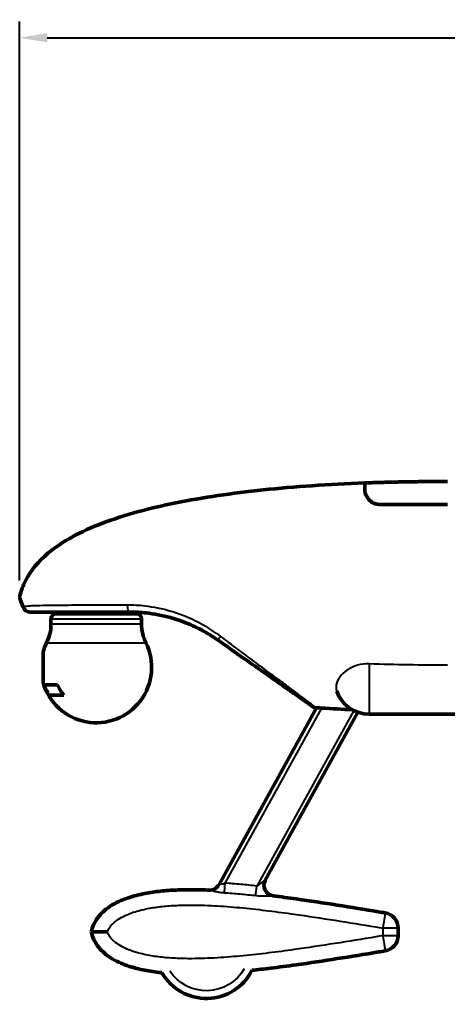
# Model space of a CAD drawing. Header units: inches. Extents: x -35.3 to 25, y 1.9 to 19.6.
# Drawn here: x 9.02 to 12.74, y 8.01 to 16.51 of the extents above; entities that cross this region are included whole.
import ezdxf

# ---------------------------------------------------------------- set-up
doc = ezdxf.new("R2010")
doc.units = ezdxf.units.IN
doc.header["$LTSCALE"] = 0.75
doc.header["$MEASUREMENT"] = 0
for name, color, linetype, lineweight in [('Dimensions', 7, 'Continuous', 25), ('Visible', 7, 'Continuous', 50), ('Visible Narrow', 7, 'Continuous', 25)]:
    doc.layers.add(name, color=color, linetype=linetype, lineweight=lineweight)
doc.styles.get("Standard").update_dxf_attribs({"font": 'arial.ttf'})
doc.dimstyles.get("Standard").update_dxf_attribs({"dimtxt": 0.24, "dimasz": 0.24, "dimexe": 0.14, "dimexo": 0.14, "dimgap": 0.1, "dimtad": 0, "dimtih": 1, "dimtoh": 1, "dimlfac": 0.083333, "dimzin": 12, "dimdsep": 46, "dimtxsty": 'Standard', "dimcen": 0, "dimclrd": 256, "dimclre": 256, "dimclrt": 256, "dimazin": 3, "dimtp": 0.01, "dimtm": 0.01, "dimtfac": 1, "dimtofl": 0, "dimtmove": 0, "dimatfit": 3, "dimfxl": 1, "dimtolj": 1, "dimtzin": 12, "dimarcsym": 1})

# ---------------------------------------------------------------- blocks, each defined once
blk = doc.blocks.new('*D7')
at = {"layer": 'Defpoints', "color": 0, "transparency": 16777216}
for p in [(25.022089, 16.348685), (25.022089, 12.229037), (9.022089, 11.495704)]:
    blk.add_point(p, dxfattribs=at)
at = {"layer": 'Dimensions', "lineweight": -2, "transparency": 16777216}
for p, q in [((9.022089, 11.635704), (9.022089, 16.488685)), ((25.022089, 12.369037), (25.022089, 16.488685)), ((9.262089, 16.348685), (17.264115, 16.348685)), ((24.782089, 16.348685), (17.78286, 16.348685))]:
    blk.add_line(p, q, dxfattribs=at)
at = {"layer": 'Dimensions', "transparency": 16777216}
for points in [[(9.262089, 16.388685), (9.262089, 16.308685), (9.022089, 16.348685)], [(24.782089, 16.388685), (24.782089, 16.308685), (25.022089, 16.348685)]]:
    blk.add_solid(points, dxfattribs=at)
at = {"layer": 'Dimensions', "transparency": 16777216, "insert": (17.523488, 16.348685), "char_height": 0.24, "attachment_point": 5}
blk.add_mtext('\\A1;12', dxfattribs=at)

msp = doc.modelspace()

# ---------------------------------------------------------------- linework, layer by layer
at = {"layer": 'Visible', "extrusion": (-1, 2e-16, 0)}
for p, q in [((9.5028, 11.3461, 0.1859), (9.5028, 11.3624, 0.1859)), ((9.8747, 11.3624, 0.1859), (9.8747, 11.3461, 0.1859)), ((9.2951, 11.3023), (9.2951, 11.2561)), ((10.0825, 11.3023), (10.0825, 11.2561)), ((11.6028, 10.53, 0.01), (10.7552, 8.9961, 0.01)), ((11.1578, 9.0354, 0.01), (11.9628, 10.4922, 0.01)), ((12.061, 10.4757, 0.5307), (15.7554, 10.4757, 0.5307)), ((12.3117, 8.5525, 0.04), (12.3117, 8.6182, 0.04))]:
    msp.add_line(p, q, dxfattribs=at)
at = {"layer": 'Visible', "extrusion": (0, -2e-16, -1)}
for centre, radius, start, end in [((-9.3388, 11.3023), 0.0437, 0, 90), ((-10.0387, 11.3023), 0.0437, 90, 180), ((-8.9342, 11.2561), 0.3609, 180, 206.34942), ((-10.4433, 11.2561), 0.3609, 333.65058, 0), ((-9.6888, 10.8824), 0.4812, 153.65058, 344.17338), ((-9.6888, 10.8824), 0.4812, 15.82662, 26.34942), ((-9.6888, 10.8824, -0.0656), 0.4767, 329.68759, 341.26558), ((-12.061, 10.7757, -0.5307), 0.3, 270, 340.67425), ((-12.1784, 8.5525, -0.04), 0.1333, 180, 260.43887)]:
    msp.add_arc(centre, radius, start, end, dxfattribs=at)
at = {"layer": 'Visible', "extrusion": (-2e-16, -1, 2e-16)}
for centre, radius, start, end in [((9.6888, 0, -11.3461), 0.35, 0, 180), ((9.6888, 0, -10.6418), 0.4167, 132.70888, 170.94055)]:
    msp.add_arc(centre, radius, start, end, dxfattribs=at)
at = {"layer": 'Visible', "extrusion": (1, -2e-16, 0)}
msp.add_arc((10.8824, 0, 9.2258), 0.1312, 0, 180, dxfattribs=at)
at = {"layer": 'Visible', "extrusion": (2e-16, 1, -2e-16)}
msp.add_arc((-9.6888, 0, 10.7293), 0.4562, 8.27005, 42.16351, dxfattribs=at)
at = {"layer": 'Visible'}
for centre, radius, start, end in [((9.6888, 10.8824, 0.3062), 0.3712, 204.36065, 220.40461), ((10.6735, 9.0413, 0.01), 0.0933, 267.57503, 331.07676), ((10.645, 8.4521, 0.0444), 0.4444, 209.84697, 333.19384)]:
    msp.add_arc(centre, radius, start, end, dxfattribs=at)
at = {"layer": 'Visible', "extrusion": (1e-16, -3e-16, -1)}
msp.add_arc((-11.6071, 10.5965), 0.0667, 273.76842, 305, dxfattribs=at)
at = {"layer": 'Visible', "extrusion": (-1.5e-15, 0, -1)}
msp.add_arc((-11.2395, 8.9903, -0.01), 0.0933, 277.13507, 28.92324, dxfattribs=at)
at = {"layer": 'Visible', "extrusion": (0, -3e-16, -1)}
msp.add_arc((-12.1784, 8.6182, -0.04), 0.1333, 99.56113, 180, dxfattribs=at)
at = {"layer": 'Visible', "extrusion": (0.162387, -0.986727, 2e-16)}
msp.add_ellipse((11.653, 10.5382, 0.01), major_axis=(0.0503, 0.0083), ratio=0.785115, start_param=2.997567, end_param=3.141593, dxfattribs=at)
at = {"layer": 'Visible'}
for points, degree, knots in [([(12.0221, 12.4829), (12.0496, 12.4839), (12.1865, 12.4888), (12.327, 12.4924), (12.4713, 12.4947), (12.6196, 12.4957), (12.7403, 12.4957)], 5, [0.8746651, 0.8746651, 0.8746651, 0.8746651, 0.8746651, 0.8746651, 0.9, 1, 1, 1, 1, 1, 1]), ([(12.0221, 12.4829), (11.7054, 12.471), (11.4125, 12.451), (10.8669, 12.394), (10.6139, 12.3571), (10.1469, 12.2629), (9.9327, 12.2056), (9.5554, 12.0626), (9.3927, 11.9769), (9.1869, 11.803), (9.122, 11.7256), (9.0532, 11.5937), (9.0349, 11.546), (9.0221, 11.4957)], 3, [-0.8746651, -0.8746651, -0.8746651, -0.8746651, -0.699732, -0.699732, -0.524799, -0.524799, -0.349866, -0.349866, -0.174933, -0.174933, -0.059873, -0.059873, 0, 0, 0, 0]), ([(12.1554, 12.2957, 0.586), (12.1476, 12.2957, 0.5856), (12.1399, 12.2964, 0.5843), (12.1197, 12.2999, 0.5783), (12.1083, 12.3038, 0.5723), (12.0836, 12.3155, 0.554), (12.0704, 12.3251, 0.5391), (12.043, 12.3536, 0.4912), (12.0319, 12.3742, 0.4541), (12.0232, 12.4078, 0.3791), (12.0221, 12.4191, 0.3504), (12.0221, 12.429, 0.3216)], 3, [-48.281243, -48.281243, -48.281243, -48.281243, -47.319307, -47.319307, -45.661658, -45.661658, -43.245778, -43.245778, -39.673505, -39.673505, -37.564264, -37.564264, -37.564264, -37.564264]), ([(12.1554, 12.2957, 0.586), (12.1476, 12.2957, 0.5856), (12.1399, 12.2964, 0.5843), (12.1197, 12.2999, 0.5783), (12.1083, 12.3038, 0.5723), (12.0836, 12.3155, 0.554), (12.0704, 12.3251, 0.5391), (12.043, 12.3536, 0.4912), (12.0319, 12.3742, 0.4541), (12.0232, 12.4078, 0.3791), (12.0221, 12.4191, 0.3504), (12.0221, 12.429, 0.3216)], 3, [-48.281243, -48.281243, -48.281243, -48.281243, -47.319307, -47.319307, -45.661658, -45.661658, -43.245778, -43.245778, -39.673505, -39.673505, -37.564264, -37.564264, -37.564264, -37.564264]), ([(9.0221, 11.4957), (9.0232, 11.4912, 0), (9.0245, 11.4867, 0.0001), (9.031, 11.463, 0.0008), (9.0395, 11.4357, 0.0019), (9.053, 11.4033, 0.002)], 3, [-4.389009, -4.389009, -4.389009, -4.389009, -3.758303, -3.758303, -1.074436, -1.074436, -1.074436, -1.074436]), ([(9.1145, 11.3624, 0.0017), (9.1145, 11.3624, 0.0017), (9.1144, 11.3624, 0.0017), (9.1139, 11.3624, 0.0017), (9.1134, 11.3624, 0.0017), (9.1123, 11.3624, 0.0017), (9.1117, 11.3624, 0.0017), (9.1101, 11.3625, 0.0017), (9.109, 11.3626, 0.0017), (9.1057, 11.3629, 0.0017), (9.1035, 11.3632, 0.0017), (9.0971, 11.3645, 0.0018), (9.0928, 11.3658, 0.0018), (9.0808, 11.3709, 0.0019), (9.0735, 11.3758, 0.0019), (9.0612, 11.388, 0.0019), (9.0563, 11.3953, 0.002), (9.053, 11.4033, 0.002)], 3, [-1.794379, -1.794379, -1.794379, -1.794379, -1.79188, -1.79188, -1.756671, -1.756671, -1.718954, -1.718954, -1.643522, -1.643522, -1.492637, -1.492637, -1.190688, -1.190688, -0.59534, -0.59534, 0, 0, 0, 0]), ([(9.9767, 11.3624, 0.643), (10.0247, 11.3624, 0.6581), (10.0732, 11.3598, 0.672), (10.1923, 11.3468, 0.7028), (10.2629, 11.3333, 0.7184), (10.3734, 11.3027, 0.7379), (10.4139, 11.2894, 0.7439), (10.5044, 11.2547, 0.7544), (10.5541, 11.2321, 0.7579), (10.6504, 11.1809, 0.7589), (10.6971, 11.1523, 0.7564), (10.7415, 11.1212, 0.7498)], 3, [-19.829008, -19.829008, -19.829008, -19.829008, -16.21705, -16.21705, -10.946348, -10.946348, -7.856699, -7.856699, -3.928352, -3.928352, 0, 0, 0, 0]), ([(11.6476, 10.5284, 0.05), (11.6456, 10.5285, 0.05), (11.6437, 10.5286, 0.0499), (11.6355, 10.5291, 0.0489), (11.6293, 10.5294, 0.0469), (11.6189, 10.5298, 0.041), (11.6146, 10.5299, 0.0374), (11.6082, 10.53, 0.0293), (11.6059, 10.5301, 0.0252), (11.604, 10.5301, 0.0191), (11.6036, 10.5301, 0.0174), (11.6033, 10.5301, 0.0157)], 3, [0.660227, 0.660227, 0.660227, 0.660227, 0.793879, 0.793879, 1.228668, 1.228668, 1.613532, 1.613532, 1.935479, 1.935479, 2.053778, 2.053778, 2.053778, 2.053778]), ([(10.6733, 8.9479, 0.04), (10.6222, 8.9501, 0.04), (10.5708, 8.9514, 0.04), (10.5191, 8.9515, 0.04), (10.4744, 8.9516, 0.04), (10.4296, 8.9509, 0.04), (10.3393, 8.9469, 0.04), (10.294, 8.9437, 0.04), (10.2024, 8.9339, 0.04), (10.1562, 8.9274, 0.04), (10.063, 8.9092, 0.04), (10.0159, 8.8977, 0.04), (9.9523, 8.8765, 0.04), (9.9362, 8.8706, 0.04), (9.8956, 8.8543, 0.04), (9.8711, 8.8431, 0.04), (9.822, 8.8162, 0.04), (9.7972, 8.8006, 0.04), (9.7557, 8.7677, 0.04), (9.7387, 8.7521, 0.04), (9.7145, 8.7251, 0.04), (9.7067, 8.7155, 0.04), (9.6919, 8.695, 0.04), (9.685, 8.6841, 0.04), (9.674, 8.6644, 0.04), (9.6697, 8.6559, 0.04), (9.6567, 8.6269, 0.04), (9.6498, 8.6059, 0.04), (9.645, 8.5854, 0.04)], 3, [37.437401, 37.437401, 37.437401, 37.437401, 40.836887, 40.836887, 40.836887, 43.777327, 43.777327, 46.717767, 46.717767, 49.658207, 49.658207, 52.598643, 52.598643, 53.593335, 53.593335, 55.089937, 55.089937, 56.58654, 56.58654, 57.644443, 57.644443, 58.173393, 58.173393, 58.702342, 58.702342, 59.091284, 59.091284, 59.997175, 59.997175, 59.997175, 59.997175]), ([(12.2005, 8.7497, 0.04), (12.1804, 8.7531, 0.04), (12.1602, 8.7565, 0.04), (12.0215, 8.7797, 0.04), (11.9024, 8.7991, 0.04), (11.6643, 8.8366, 0.04), (11.5453, 8.8546, 0.04), (11.3589, 8.8807, 0.04), (11.2917, 8.8897, 0.04), (11.2242, 8.8981, 0.04)], 3, [2.570678, 2.570678, 2.570678, 2.570678, 3.967595, 3.967595, 12.193017, 12.193017, 20.418443, 20.418443, 25.037608, 25.037608, 25.037608, 25.037608]), ([(9.645, 8.5854, 0.04), (9.6498, 8.5649, 0.04), (9.6567, 8.5438, 0.04), (9.6697, 8.5149, 0.04), (9.674, 8.5064, 0.04), (9.685, 8.4867, 0.04), (9.6919, 8.4758, 0.04), (9.7067, 8.4553, 0.04), (9.7145, 8.4457, 0.04), (9.7387, 8.4186, 0.04), (9.7557, 8.4031, 0.04), (9.7972, 8.3702, 0.04), (9.822, 8.3545, 0.04), (9.8711, 8.3277, 0.04), (9.8956, 8.3165, 0.04), (9.9362, 8.3002, 0.04), (9.9523, 8.2943, 0.04), (10.0159, 8.2731, 0.04), (10.063, 8.2616, 0.04), (10.1562, 8.2434, 0.04), (10.2024, 8.2368, 0.04), (10.252, 8.2316, 0.04), (10.2558, 8.2312, 0.04), (10.2596, 8.2308, 0.04)], 3, [0, 0, 0, 0, 0.905891, 0.905891, 1.294833, 1.294833, 1.823782, 1.823782, 2.352731, 2.352731, 3.410635, 3.410635, 4.907238, 4.907238, 6.40384, 6.40384, 7.398532, 7.398532, 10.338967, 10.338967, 13.279408, 13.279408, 13.523577, 13.523577, 13.523577, 13.523577]), ([(11.0417, 8.2515, 0.04), (11.0956, 8.2573, 0.04), (11.1494, 8.2635, 0.04), (11.2776, 8.2792, 0.04), (11.3518, 8.2891, 0.04), (11.5453, 8.3162, 0.04), (11.6643, 8.3342, 0.04), (11.9024, 8.3716, 0.04), (12.0215, 8.3911, 0.04), (12.1602, 8.4143, 0.04), (12.1804, 8.4177, 0.04), (12.2005, 8.4211, 0.04)], 3, [30.808996, 30.808996, 30.808996, 30.808996, 34.47412, 34.47412, 39.578731, 39.578731, 47.804158, 47.804158, 56.02958, 56.02958, 57.426497, 57.426497, 57.426497, 57.426497])]:
    msp.add_open_spline(points, degree=degree, knots=knots, dxfattribs=at)
at = {"layer": 'Visible', "extrusion": (1, 0, 0)}
msp.add_open_spline([(12.0221, 12.429, 0.3216), (12.0221, 12.4647, 0.2181), (12.0221, 12.4829, 0.1095), (12.0221, 12.4829)], degree=3, dxfattribs=at)
msp.add_open_spline([(12.0221, 12.429, 0.3216), (12.0221, 12.4647, 0.2181), (12.0221, 12.4829, 0.1095), (12.0221, 12.4829)], degree=3, dxfattribs=at)
at = {"layer": 'Visible', "extrusion": (0, 1, 0)}
msp.add_open_spline([(12.7403, 12.2957, 0.6), (12.5459, 12.2957, 0.6), (12.3495, 12.2957, 0.5958), (12.1554, 12.2957, 0.586)], degree=3, dxfattribs=at)
msp.add_open_spline([(12.7403, 12.2957, 0.6), (12.5459, 12.2957, 0.6), (12.3495, 12.2957, 0.5958), (12.1554, 12.2957, 0.586)], degree=3, dxfattribs=at)
at = {"layer": 'Visible', "extrusion": (-0.922601, -0.385755, 0)}
msp.add_open_spline([(9.053, 11.4033, 0.002), (9.053, 11.4033, 0.002), (9.053, 11.4033, 0.002), (9.053, 11.4033, 0.002)], degree=3, dxfattribs=at)
at = {"layer": 'Visible', "extrusion": (0, 1, 0)}
msp.add_open_spline([(9.1145, 11.3624, 0.0017), (9.1145, 11.3624, 0.0019), (9.1145, 11.3624, 0.0021), (9.1146, 11.3624, 0.0115), (9.1156, 11.3624, 0.0206), (9.1183, 11.3624, 0.0361), (9.1197, 11.3624, 0.0425), (9.1237, 11.3624, 0.0573), (9.1264, 11.3624, 0.0656), (9.1362, 11.3624, 0.0926), (9.1446, 11.3624, 0.1108), (9.162, 11.3624, 0.1433), (9.1707, 11.3624, 0.1578), (9.2059, 11.3624, 0.211), (9.2364, 11.3624, 0.2469), (9.3114, 11.3624, 0.321), (9.3574, 11.3624, 0.3575), (9.4293, 11.3624, 0.4064), (9.4534, 11.3624, 0.4216), (9.5168, 11.3624, 0.4588), (9.5568, 11.3624, 0.4799), (9.6381, 11.3624, 0.519), (9.6795, 11.3624, 0.5371), (9.8049, 11.3624, 0.5878), (9.8903, 11.3624, 0.6169), (9.9767, 11.3624, 0.643)], degree=3, knots=[89.579753, 89.579753, 89.579753, 89.579753, 89.59352, 89.59352, 90.221756, 90.221756, 90.671958, 90.671958, 91.27002, 91.27002, 92.641836, 92.641836, 93.799895, 93.799895, 97.014583, 97.014583, 101.030038, 101.030038, 102.977349, 102.977349, 106.072418, 106.072418, 109.167486, 109.167486, 115.357623, 115.357623, 115.357623, 115.357623], dxfattribs=at)
at = {"layer": 'Visible', "extrusion": (-0.573576, -0.819152, -7.14e-14)}
msp.add_open_spline([(10.7415, 11.1212, 0.7498), (10.7643, 11.1052, 0.7465), (10.7871, 11.0893, 0.7427), (10.8656, 11.0343, 0.7272), (10.921, 10.9955, 0.7125), (11.0239, 10.9235, 0.6771), (11.0716, 10.8901, 0.6572), (11.1594, 10.8286, 0.6129), (11.1997, 10.8004, 0.5893), (11.2752, 10.7475, 0.5373), (11.3106, 10.7228, 0.5093), (11.3728, 10.6792, 0.4513), (11.4001, 10.66, 0.4221), (11.4525, 10.6234, 0.3562), (11.4772, 10.6061, 0.3192), (11.5135, 10.5806, 0.25), (11.5269, 10.5713, 0.2192), (11.5519, 10.5538, 0.1454), (11.5616, 10.547, 0.1014), (11.568, 10.5425, 0.0378), (11.5689, 10.5419, 0.0189), (11.5689, 10.5419, 0)], degree=3, knots=[0, 0, 0, 0, 1.924898, 1.924898, 6.660013, 6.660013, 10.874212, 10.874212, 14.613195, 14.613195, 18.131346, 18.131346, 21.166698, 21.166698, 24.426895, 24.426895, 26.804138, 26.804138, 29.901824, 29.901824, 31.198565, 31.198565, 31.198565, 31.198565], dxfattribs=at)
at = {"layer": 'Visible'}
msp.add_open_spline([(11.9139, 10.5142, 0.05), (11.8256, 10.5181, 0.05), (11.7367, 10.5228, 0.05), (11.6476, 10.5284, 0.05)], degree=3, dxfattribs=at)
at = {"layer": 'Visible', "extrusion": (-7.66146e-10, -1, 9.17288e-10)}
msp.add_open_spline([(9.7844, 8.5854, 0.1733), (9.7843, 8.5854, 0.1733), (9.7843, 8.5854, 0.1733), (9.7742, 8.5854, 0.1733), (9.7641, 8.5854, 0.1723), (9.7446, 8.5854, 0.1683), (9.7351, 8.5854, 0.1654), (9.7098, 8.5854, 0.1544), (9.6951, 8.5854, 0.1444), (9.6708, 8.5854, 0.1196), (9.6612, 8.5854, 0.1052), (9.6483, 8.5854, 0.0737), (9.645, 8.5854, 0.0569), (9.645, 8.5854, 0.04)], degree=3, knots=[-0.002666, -0.002666, -0.002666, -0.002666, 0, 0, 0.691815, 0.691815, 1.371176, 1.371176, 2.581967, 2.581967, 3.759388, 3.759388, 4.923603, 4.923603, 4.923603, 4.923603], dxfattribs=at)
at = {"layer": 'Visible Narrow', "extrusion": (-1, 2e-16, 0)}
for p, q in [((10.8079, 9.0087, 0.05), (11.6476, 10.5284, 0.05)), ((11.9257, 10.5079, 0.05), (11.0834, 8.9835, 0.05)), ((12.1784, 8.6182, 0.1733), (12.1784, 8.5525, 0.1733))]:
    msp.add_line(p, q, dxfattribs=at)
at = {"layer": 'Visible Narrow', "extrusion": (0.957562, 2.1e-15, 0.288229)}
msp.add_arc((11.429, -2.2599, 9.7386), 0.0667, 95.67014, 180, dxfattribs=at)
at = {"layer": 'Visible Narrow', "extrusion": (2e-16, 1, -2e-16)}
for centre, radius, start in [((-9.6888, 0, 11.3023), 0.3937, 0), ((-9.6888, 0, 11.0959), 0.4312, 0), ((-12.1784, 0.04, 8.5525), 0.1333, 90)]:
    msp.add_arc(centre, radius, start, 180, dxfattribs=at)
at = {"layer": 'Visible Narrow', "extrusion": (-2e-16, -1, 2e-16)}
for centre, radius, end in [((9.6888, 0, -11.2561), 0.3937, 180), ((12.1784, 0.04, -8.6182), 0.1333, 90)]:
    msp.add_arc(centre, radius, 0, end, dxfattribs=at)
at = {"layer": 'Visible Narrow', "extrusion": (0.813688, -0.56975, -0.115311)}
msp.add_arc((15.3377, 1.0238, 2.3174), 0.0667, 113.58488, 180, dxfattribs=at)
at = {"layer": 'Visible Narrow', "extrusion": (1, -2e-16, -2.303e-13)}
msp.add_arc((10.7757, 0.5307, 12.061), 0.3, 62.97127, 180, dxfattribs=at)
at = {"layer": 'Visible Narrow', "extrusion": (0.99757, -0.06967, 3.177e-13)}
msp.add_arc((9.7398, 0.1433, 10.154), 0.0933, 207.12172, 270, dxfattribs=at)
at = {"layer": 'Visible Narrow', "extrusion": (0.239505, -0.029903, -0.970434)}
msp.add_arc((10.3135, 9.7483, 2.3834), 0.0933, 180, 291.21978, dxfattribs=at)
at = {"layer": 'Visible Narrow', "extrusion": (0.249511, -0.010781, 0.968312)}
msp.add_arc((9.4936, -9.9415, 2.6054), 0.0933, 180, 244.27946, dxfattribs=at)
at = {"layer": 'Visible Narrow', "extrusion": (0.994029, -0.109119, 1.996e-13)}
msp.add_arc((10.1393, 0.1433, 10.037), 0.0933, 207.12172, 270, dxfattribs=at)
at = {"layer": 'Visible Narrow', "extrusion": (0.986109, -0.1661, 0)}
msp.add_arc((10.5213, 0.04, 10.5777), 0.1333, 0, 90, dxfattribs=at)
at = {"layer": 'Visible Narrow', "extrusion": (0.986109, 0.1661, -8e-16)}
msp.add_arc((6.4109, 0.04, 13.4298), 0.1333, 90, 180, dxfattribs=at)
at = {"layer": 'Visible Narrow', "extrusion": (0, -2e-16, -1)}
msp.add_arc((-10.645, 8.4521, -0.1111), 0.3778, 209.63328, 326.87364, dxfattribs=at)
at = {"layer": 'Visible Narrow'}
for points, degree, knots in [([(9.0221, 11.4957), (9.035, 11.5461), (9.0698, 11.6425), (9.149, 11.7743), (9.3062, 11.925), (9.575, 12.0771), (9.9011, 12.1985), (10.2725, 12.2946), (10.6831, 12.3698), (11.1084, 12.4239), (11.4717, 12.4549), (11.7543, 12.4717), (11.941, 12.4798), (12.0221, 12.4829)], 5, [0, 0, 0, 0, 0, 0, 0.1, 0.2, 0.3, 0.4, 0.5, 0.6, 0.7, 0.8, 0.8746651, 0.8746651, 0.8746651, 0.8746651, 0.8746651, 0.8746651]), ([(9.9576, 11.4225, 0.7065), (9.8696, 11.4222, 0.68), (9.7824, 11.422, 0.6502), (9.6535, 11.4215, 0.598), (9.6109, 11.4213, 0.5794), (9.5267, 11.4209, 0.5388), (9.4851, 11.4206, 0.5169), (9.4188, 11.4201, 0.4778), (9.3935, 11.4199, 0.4619), (9.3176, 11.4193, 0.4102), (9.2685, 11.4187, 0.3713), (9.1875, 11.4173, 0.2909), (9.1542, 11.4165, 0.2515), (9.1154, 11.4146, 0.1921), (9.1058, 11.414, 0.1758), (9.0865, 11.4123, 0.1389), (9.0771, 11.411, 0.118), (9.0662, 11.4086, 0.0858), (9.0632, 11.4077, 0.0757), (9.0588, 11.4062, 0.0571), (9.0572, 11.4055, 0.0489), (9.0542, 11.4041, 0.0284), (9.0531, 11.4034, 0.0159), (9.053, 11.4033, 0.0028), (9.053, 11.4033, 0.0024), (9.053, 11.4033, 0.002)], 3, [-115.357623, -115.357623, -115.357623, -115.357623, -109.167486, -109.167486, -106.072418, -106.072418, -102.977349, -102.977349, -101.030038, -101.030038, -97.014583, -97.014583, -93.799895, -93.799895, -92.641836, -92.641836, -91.27002, -91.27002, -90.671958, -90.671958, -90.221756, -90.221756, -89.59352, -89.59352, -89.573948, -89.573948, -89.573948, -89.573948]), ([(10.7702, 11.15, 0.8105), (10.7232, 11.185, 0.818), (10.6738, 11.2174, 0.8214), (10.5717, 11.2752, 0.8214), (10.519, 11.3008, 0.8182), (10.423, 11.34, 0.8082), (10.3801, 11.3551, 0.8023), (10.2627, 11.3897, 0.7829), (10.1875, 11.405, 0.7672), (10.0606, 11.4197, 0.736), (10.0089, 11.4226, 0.722), (9.9576, 11.4225, 0.7065)], 3, [0, 0, 0, 0, 3.928352, 3.928352, 7.856699, 7.856699, 10.946348, 10.946348, 16.21705, 16.21705, 19.829008, 19.829008, 19.829008, 19.829008]), ([(11.6028, 10.53, 0.004), (11.6026, 10.5301, 0.023), (11.6017, 10.5308, 0.042), (11.5955, 10.5354, 0.1089), (11.5856, 10.5427, 0.1562), (11.5606, 10.5614, 0.2355), (11.5471, 10.5713, 0.2685), (11.5106, 10.5985, 0.3429), (11.4858, 10.617, 0.3828), (11.4332, 10.6561, 0.4538), (11.4056, 10.6766, 0.4852), (11.3431, 10.7231, 0.5478), (11.3076, 10.7496, 0.578), (11.2316, 10.8061, 0.6342), (11.191, 10.8363, 0.6599), (11.1027, 10.9021, 0.708), (11.0546, 10.9378, 0.7297), (10.9511, 11.015, 0.7687), (10.8953, 11.0566, 0.785), (10.8162, 11.1156, 0.8024), (10.7932, 11.1328, 0.8067), (10.7702, 11.15, 0.8105)], 3, [-31.112371, -31.112371, -31.112371, -31.112371, -29.901824, -29.901824, -26.804138, -26.804138, -24.426895, -24.426895, -21.166698, -21.166698, -18.131346, -18.131346, -14.613195, -14.613195, -10.874212, -10.874212, -6.660013, -6.660013, -1.924898, -1.924898, 0, 0, 0, 0]), ([(12.061, 10.912, 0.7979), (12.0258, 10.9133, 0.7973), (11.9909, 10.909, 0.7925), (11.9238, 10.8899, 0.7746), (11.8927, 10.8751, 0.7612), (11.8406, 10.8393, 0.7272), (11.8198, 10.819, 0.7072), (11.7881, 10.7755, 0.6605), (11.7779, 10.7526, 0.6339), (11.7707, 10.7114, 0.5813), (11.772, 10.6932, 0.556), (11.7779, 10.6764, 0.5307)], 3, [0, 0, 0, 0, 2.417634, 2.417634, 4.935356, 4.935356, 7.334422, 7.334422, 9.817975, 9.817975, 11.940237, 11.940237, 11.940237, 11.940237]), ([(10.8079, 9.0087, 0.05), (10.8036, 9.0064, 0.05), (10.7995, 9.0045, 0.0497), (10.7897, 9.0007, 0.0484), (10.7844, 8.9994, 0.0469), (10.7753, 8.9982, 0.0427), (10.7716, 8.9982, 0.0401), (10.7652, 8.9984, 0.0339), (10.7626, 8.9985, 0.0303), (10.7591, 8.998, 0.0241), (10.758, 8.9977, 0.0216), (10.757, 8.9971, 0.019)], 3, [-4.197622, -4.197622, -4.197622, -4.197622, -3.536707, -3.536707, -2.532245, -2.532245, -1.575957, -1.575957, -0.606137, -0.606137, 0, 0, 0, 0]), ([(11.0834, 8.9835, 0.05), (11.0376, 8.9886, 0.05), (10.9917, 8.9933, 0.05), (10.8998, 9.0017, 0.05), (10.8539, 9.0055, 0.05), (10.8079, 9.0087, 0.05)], 3, [-6.325253, -6.325253, -6.325253, -6.325253, -3.162626, -3.162626, 0, 0, 0, 0]), ([(11.1562, 9.0347, 0.019), (11.1554, 9.0343, 0.0213), (11.1541, 9.0335, 0.0236), (11.1506, 9.0309, 0.0278), (11.1484, 9.0292, 0.0298), (11.1424, 9.0244, 0.0344), (11.1381, 9.0209, 0.0369), (11.1309, 9.0152, 0.0403), (11.1281, 9.0131, 0.0414), (11.1179, 9.0052, 0.0451), (11.11, 8.9993, 0.0471), (11.0958, 8.9901, 0.0494), (11.0894, 8.9864, 0.05), (11.0834, 8.9835, 0.05)], 3, [-4.514303, -4.514303, -4.514303, -4.514303, -3.969466, -3.969466, -3.424628, -3.424628, -2.619525, -2.619525, -2.162217, -2.162217, -0.962449, -0.962449, 0, 0, 0, 0]), ([(11.1578, 9.0354, 0.01), (11.1578, 9.0354, 0.0115), (11.1576, 9.0353, 0.013), (11.1571, 9.0351, 0.016), (11.1567, 9.0349, 0.0175), (11.1562, 9.0347, 0.019)], 3, [-0.6926549, -0.6926549, -0.6926549, -0.6926549, -0.3463275, -0.3463275, 0, 0, 0, 0]), ([(10.6733, 8.9479, 0.04), (10.6755, 8.9478, 0.045), (10.6783, 8.9474, 0.05), (10.6874, 8.9456, 0.0622), (10.6948, 8.9438, 0.0692), (10.7125, 8.9396, 0.0813), (10.7228, 8.9372, 0.0865), (10.7465, 8.9325, 0.0947), (10.7599, 8.9302, 0.0976), (10.7832, 8.9274, 0.1003), (10.7926, 8.9265, 0.1008), (10.8021, 8.9258, 0.1008)], 3, [0, 0, 0, 0, 0.606137, 0.606137, 1.575957, 1.575957, 2.532245, 2.532245, 3.536707, 3.536707, 4.197622, 4.197622, 4.197622, 4.197622]), ([(10.757, 8.9971, 0.019), (10.7564, 8.9968, 0.0175), (10.756, 8.9966, 0.016), (10.7554, 8.9962, 0.013), (10.7552, 8.9961, 0.0115), (10.7552, 8.9961, 0.01)], 3, [-0.6931683, -0.6931683, -0.6931683, -0.6931683, -0.3465842, -0.3465842, 0, 0, 0, 0]), ([(10.8021, 8.9258, 0.1008), (10.8474, 8.9227, 0.1008), (10.8928, 8.9189, 0.1008), (10.9835, 8.9106, 0.1008), (11.0289, 8.906, 0.1008), (11.0743, 8.901, 0.1008)], 3, [0, 0, 0, 0, 3.162626, 3.162626, 6.325253, 6.325253, 6.325253, 6.325253]), ([(11.0743, 8.901, 0.1008), (11.0882, 8.8995, 0.1008), (11.102, 8.8985, 0.0997), (11.1321, 8.8972, 0.0951), (11.1482, 8.8972, 0.0911), (11.1684, 8.8975, 0.0839), (11.1738, 8.8976, 0.0817), (11.188, 8.8979, 0.0751), (11.1963, 8.8982, 0.0703), (11.2082, 8.8984, 0.0612), (11.2125, 8.8985, 0.0573), (11.2196, 8.8984, 0.0489), (11.2224, 8.8983, 0.0445), (11.2242, 8.8981, 0.04)], 3, [0, 0, 0, 0, 0.962449, 0.962449, 2.162217, 2.162217, 2.619525, 2.619525, 3.424628, 3.424628, 3.969466, 3.969466, 4.514303, 4.514303, 4.514303, 4.514303]), ([(9.7844, 8.5854, 0.1733), (9.7854, 8.5878, 0.1733), (9.7864, 8.5902, 0.1733), (9.7898, 8.5977, 0.1733), (9.7923, 8.6028, 0.1733), (9.7988, 8.6145, 0.1733), (9.803, 8.621, 0.1733), (9.812, 8.6335, 0.1733), (9.8169, 8.6395, 0.1733), (9.8323, 8.6568, 0.1733), (9.8437, 8.6673, 0.1733), (9.8729, 8.6904, 0.1733), (9.8913, 8.7022, 0.1733), (9.9296, 8.7231, 0.1733), (9.9495, 8.7322, 0.1733), (9.9831, 8.7458, 0.1733), (9.9968, 8.7508, 0.1733), (10.0512, 8.7689, 0.1733), (10.093, 8.7792, 0.1733), (10.1772, 8.7956, 0.1733), (10.2197, 8.8017, 0.1733), (10.3049, 8.8108, 0.1733), (10.3476, 8.8138, 0.1733), (10.4331, 8.8176, 0.1733), (10.4759, 8.8183, 0.1733), (10.5188, 8.8182, 0.1733), (10.5932, 8.818, 0.1733), (10.6678, 8.8152, 0.1733), (10.8166, 8.8064, 0.1733), (10.8909, 8.8002, 0.1733), (11.0391, 8.7858, 0.1733), (11.113, 8.7775, 0.1733), (11.2604, 8.7593, 0.1733), (11.334, 8.7495, 0.1733), (11.5259, 8.7227, 0.1733), (11.6442, 8.7048, 0.1733), (11.8811, 8.6675, 0.1733), (11.9998, 8.6481, 0.1733), (12.1382, 8.625, 0.1733), (12.1583, 8.6216, 0.1733), (12.1784, 8.6182, 0.1733)], 3, [-59.270089, -59.270089, -59.270089, -59.270089, -59.091284, -59.091284, -58.702342, -58.702342, -58.173393, -58.173393, -57.644443, -57.644443, -56.58654, -56.58654, -55.089937, -55.089937, -53.593335, -53.593335, -52.598643, -52.598643, -49.658207, -49.658207, -46.717767, -46.717767, -43.777327, -43.777327, -40.836887, -40.836887, -40.836887, -35.732276, -35.732276, -30.627665, -30.627665, -25.523054, -25.523054, -20.418443, -20.418443, -12.193017, -12.193017, -3.967595, -3.967595, -2.570678, -2.570678, -2.570678, -2.570678]), ([(12.1784, 8.5525, 0.1733), (12.1583, 8.5492, 0.1733), (12.1382, 8.5458, 0.1733), (11.9998, 8.5227, 0.1733), (11.8811, 8.5033, 0.1733), (11.6442, 8.466, 0.1733), (11.5259, 8.4481, 0.1733), (11.334, 8.4212, 0.1733), (11.2604, 8.4114, 0.1733), (11.113, 8.3933, 0.1733), (11.0391, 8.385, 0.1733), (10.8909, 8.3706, 0.1733), (10.8166, 8.3644, 0.1733), (10.6678, 8.3555, 0.1733), (10.5932, 8.3528, 0.1733), (10.5188, 8.3526, 0.1733), (10.4759, 8.3525, 0.1733), (10.4331, 8.3532, 0.1733), (10.3476, 8.357, 0.1733), (10.3049, 8.36, 0.1733), (10.2197, 8.3691, 0.1733), (10.1772, 8.3751, 0.1733), (10.093, 8.3916, 0.1733), (10.0512, 8.4019, 0.1733), (9.9968, 8.42, 0.1733), (9.9831, 8.425, 0.1733), (9.9495, 8.4385, 0.1733), (9.9296, 8.4477, 0.1733), (9.8913, 8.4686, 0.1733), (9.8729, 8.4804, 0.1733), (9.8437, 8.5035, 0.1733), (9.8323, 8.514, 0.1733), (9.8169, 8.5313, 0.1733), (9.812, 8.5373, 0.1733), (9.803, 8.5498, 0.1733), (9.7988, 8.5563, 0.1733), (9.7923, 8.568, 0.1733), (9.7898, 8.573, 0.1733), (9.7864, 8.5806, 0.1733), (9.7854, 8.583, 0.1733), (9.7844, 8.5854, 0.1733)], 3, [-57.426497, -57.426497, -57.426497, -57.426497, -56.02958, -56.02958, -47.804158, -47.804158, -39.578731, -39.578731, -34.47412, -34.47412, -29.36951, -29.36951, -24.264899, -24.264899, -19.160288, -19.160288, -19.160288, -16.219848, -16.219848, -13.279408, -13.279408, -10.338967, -10.338967, -7.398532, -7.398532, -6.40384, -6.40384, -4.907238, -4.907238, -3.410635, -3.410635, -2.352731, -2.352731, -1.823782, -1.823782, -1.294833, -1.294833, -0.905891, -0.905891, -0.727085, -0.727085, -0.727085, -0.727085])]:
    msp.add_open_spline(points, degree=degree, knots=knots, dxfattribs=at)
msp.add_open_spline([(12.7403, 10.9004, 0.8035), (12.5133, 10.9004, 0.8035), (12.2873, 10.9041, 0.802), (12.061, 10.912, 0.7979)], degree=3, dxfattribs=at)

# ---------------------------------------------------------------- dimensions: what is measured, and where the dimension line sits
at = {"layer": 'Dimensions'}
dim = msp.add_linear_dim(base=(25.0221, 16.3487), p1=(9.0221, 11.4957), p2=(25.0221, 12.229), dimstyle='Standard', override={"dimlfac": 0.75}, dxfattribs=at)
dim.commit()
dim.dimension.update_dxf_attribs({"geometry": '*D7', "text_midpoint": (17.5235, 16.3487), "dimtype": 160})

doc.saveas('drawing.dxf')
